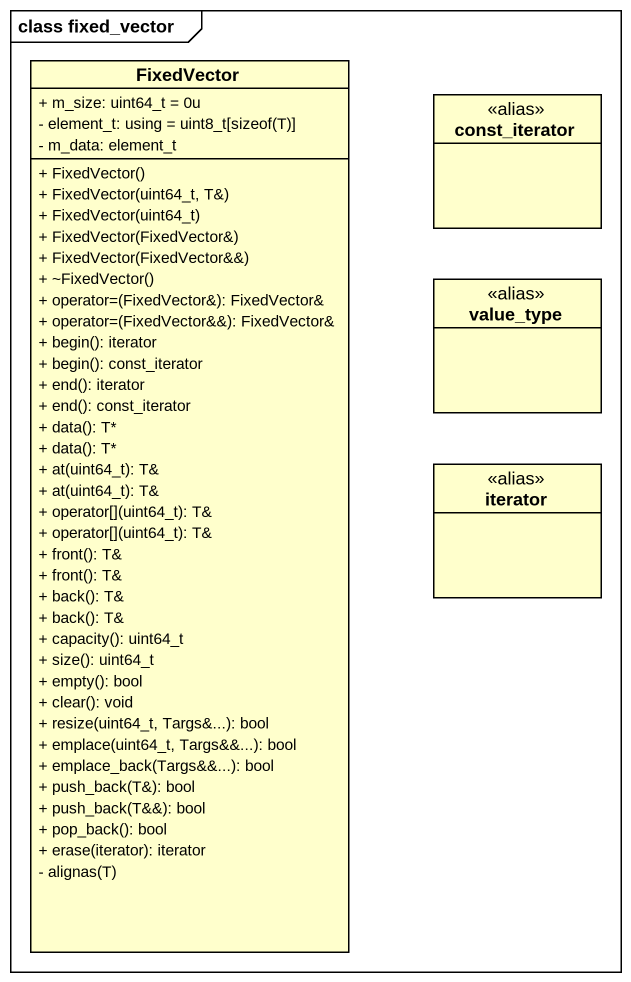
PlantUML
@startuml
mainframe class fixed_vector
hide circle
hide empty members
skinparam classAttributeIconSize 0
class FixedVector {
  + m_size: uint64_t = 0u
  {field} - element_t: using = uint8_t[sizeof(T)]
  - m_data: element_t
  + FixedVector()
  + FixedVector(uint64_t, T&)
  + FixedVector(uint64_t)
  + FixedVector(FixedVector&)
  + FixedVector(FixedVector&&)
  + ~FixedVector()
  + operator=(FixedVector&): FixedVector&
  + operator=(FixedVector&&): FixedVector&
  + begin(): iterator
  + begin(): const_iterator
  + end(): iterator
  + end(): const_iterator
  + data(): T*
  + data(): T*
  + at(uint64_t): T&
  + at(uint64_t): T&
  + operator[](uint64_t): T&
  + operator[](uint64_t): T&
  + front(): T&
  + front(): T&
  + back(): T&
  + back(): T&
  + capacity(): uint64_t
  + size(): uint64_t
  + empty(): bool
  + clear(): void
  + resize(uint64_t, Targs&...): bool
  + emplace(uint64_t, Targs&&...): bool
  + emplace_back(Targs&&...): bool
  + push_back(T&): bool
  + push_back(T&&): bool
  + pop_back(): bool
  + erase(iterator): iterator
  - alignas(T)
}
class const_iterator <<alias>>
class value_type <<alias>>
class iterator <<alias>>
@enduml
